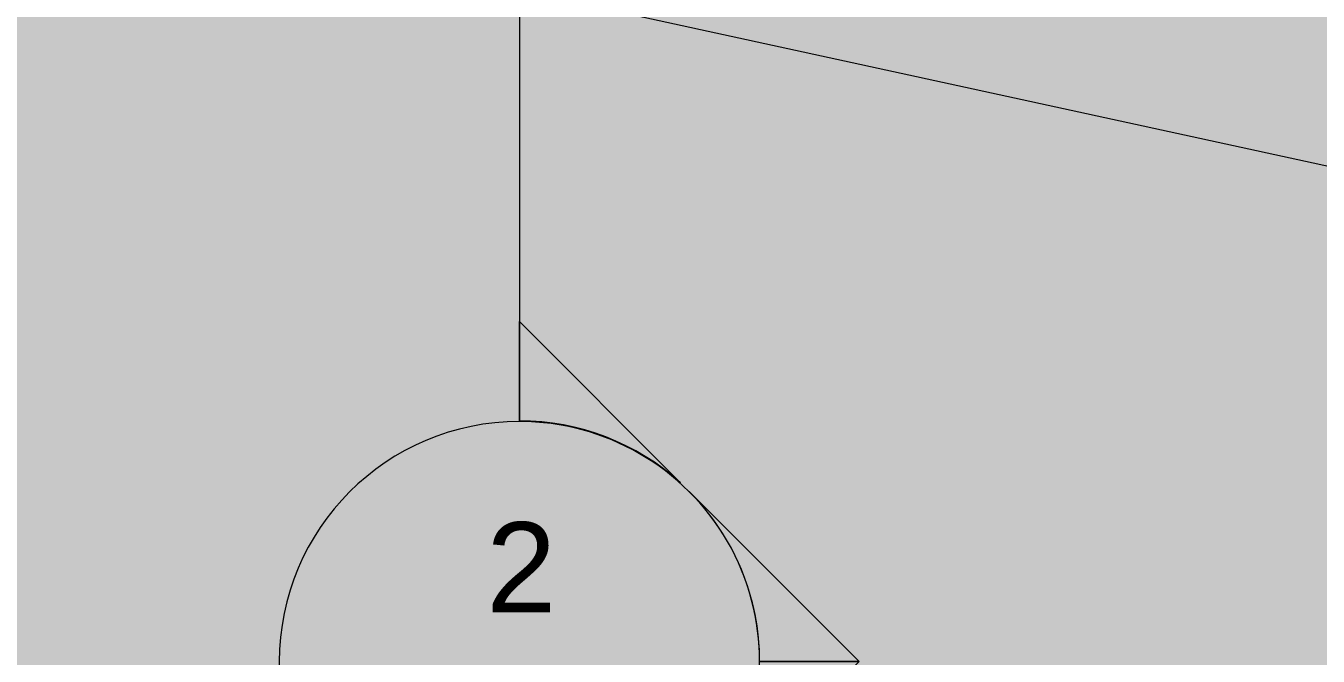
# Model space of a CAD drawing. Header units: inches. Extents: x 1750 to 8392, y -297 to 660.
# Drawn here: x 6777.4 to 6906.5, y -94.3 to -31.3 of the extents above; entities that cross this region are included whole.
import ezdxf

# ---------------------------------------------------------------- set-up
doc = ezdxf.new("R2010")
doc.units = ezdxf.units.IN
doc.header["$MEASUREMENT"] = 0
for name, color, linetype, lineweight in [('0-4', 50, 'Continuous', 5), ('C-TOPO', 7, 'Continuous', 9), ('G-ANNO-SYMB-2', 111, 'Continuous', 9), ('G-ANNO-TEXT', 231, 'Continuous', 9)]:
    doc.layers.add(name, color=color, linetype=linetype, lineweight=lineweight)
doc.styles.add('Arial', font='arial.ttf', dxfattribs={"height": 8.999999999999991})

# ---------------------------------------------------------------- blocks, each defined once
blk = doc.blocks.new('CTR  - Topography_rvt-2-BUILDING ELEVATION - NORTH')
at = {"layer": 'C-TOPO'}
h = blk.add_hatch(dxfattribs=at)
h.set_pattern_fill('FP_39', color=256, style=0, pattern_type=2)
h.set_pattern_definition([(0, (12, 0), (24, 24), [24, -24]), (0, (12, 9), (24, 24), [24, -24]), (0, (12, 18), (24, 24), [24, -24]), (90, (15, 21), (-24, 24), [24, -24]), (90, (24, 21), (-24, 24), [24, -24]), (90, (33, 21), (-24, 24), [24, -24])])
h.paths.add_polyline_path([(-12266.26998847313, -238.7668701536264), (-9756.496706436006, -238.7668701536264), (-9756.496706436006, -5.969290113891474), (-9850.926527178737, -12.8000754413498), (-9884.02873552891, -17.9999999999959), (-9993.081956436006, -25.01451638347441), (-10043.15265093938, -28.41241304285915), (-10085.62315978362, -27.08236057904105), (-10085.62346197062, -27.08235736156859), (-10090.51734691987, -26.92914081199364), (-10093.88613431506, -27.24639327817783), (-10098.3845804983, -27.24639327817783), (-10127.62411873542, -29.99999999999931), (-10150.80545643601, -29.97968548082144), (-10171.39324925796, -29.94968057997562), (-10408.30070267418, -27.42954323953233), (-10466.25245643601, -27.55700736697588), (-10486.9498320487, -27.59909520345661), (-10517.53678747533, -27.23650604497845), (-10524.9613414491, -27.23926980793646), (-10534.89299721585, -27.1215362624905), (-10585.34842131052, -27.5352488954154), (-10642.58937642446, -27.25994412709303), (-10678.14875627489, -26.98436988889534), (-10823.03549742958, -29.94557442945449), (-10860.56120643601, -30), (-12280.07270643601, -30), (-12280.07270643601, -238.7668701536264), (-12266.58939610937, -238.7668701536264)], flags=0)
blk = doc.blocks.new('Section - Section Head - Filled-22785-BUILDING ELEVATION - NORTH')
at = {"layer": 'G-ANNO-SYMB-2'}
h = blk.add_hatch(color=256, dxfattribs=at)
edge = h.paths.add_edge_path(flags=0)
edge.add_line((-10162.08494075273, -76.96844196854248), (-10178.18939610936, -60.86398661190534))
edge.add_line((-10178.18939610936, -60.86398661190534), (-10178.18939610936, -70.77387651789589))
edge.add_arc((-10178.18939610936, -94.80511210885965), 24.03123559096389, 47.921604975376795, 90.0000000000004, ccw=False)
h = blk.add_hatch(color=256, dxfattribs=at)
edge = h.paths.add_edge_path(flags=0)
edge.add_arc((-10178.18939610936, -94.80511210885977), 23.99999999999986, -3.979039320256561e-13, 44.99999999999818, ccw=False)
edge.add_line((-10154.18939610936, -94.8051121088599), (-10144.24827061241, -94.80511210885999))
edge.add_line((-10144.24827061241, -94.80511210885999), (-10161.21883336089, -77.83454936038272))
h = blk.add_hatch(color=256, dxfattribs=at)
edge = h.paths.add_edge_path(flags=0)
edge.add_line((-10161.21883336089, -111.7756748573369), (-10144.24827061241, -94.80511210885996))
edge.add_line((-10144.24827061241, -94.80511210885996), (-10154.18939610936, -94.80511210885987))
edge.add_arc((-10178.18939610936, -94.80511210885952), 24.00000000000148, 314.99999999999966, 359.99999999999915, ccw=False)
h = blk.add_hatch(color=256, dxfattribs=at)
edge = h.paths.add_edge_path(flags=0)
edge.add_arc((-10178.18939610936, -94.80511210885983), 24.03123559096356, 269.99999999999943, 312.0783950246222, ccw=False)
edge.add_line((-10178.18939610936, -118.8363476998234), (-10178.18939610936, -128.746237605814))
edge.add_line((-10178.18939610936, -128.746237605814), (-10162.08494075273, -112.6417822491771))
for p, q in [((-10178.18939610936, -70.77387651789589), (-10178.18939610936, -60.86398661190534)), ((-10178.18939610936, -60.86398661190534), (-10162.08494075273, -76.96844196854248)), ((-10161.21883336089, -77.83454936038272), (-10144.24827061241, -94.80511210885999)), ((-10144.24827061241, -94.80511210885996), (-10161.21883336089, -111.7756748573369)), ((-10154.18939610936, -94.80511210885987), (-10144.24827061241, -94.80511210885996)), ((-10144.24827061241, -94.80511210885999), (-10154.18939610936, -94.8051121088599)), ((-10162.08494075273, -112.6417822491771), (-10178.18939610936, -128.746237605814)), ((-10178.18939610936, -128.746237605814), (-10178.18939610936, -118.8363476998234))]:
    blk.add_line(p, q, dxfattribs=at)
for centre, radius, start, end in [((-10178.18939610936, -94.83634769982345), 23.99999999999994, 89.9999999999999, 269.9999999999995), ((-10178.18939610936, -94.80511210885965), 24.03123559096389, 47.92160497537643, 90), ((-10178.18939610936, -94.83634769982345), 23.99999999999991, 269.9999999999994, 89.9999999999998), ((-10178.18939610936, -94.80511210885977), 23.99999999999986, 359.9999999999993, 44.99999999999788), ((-10178.18939610936, -94.80511210885952), 24.00000000000148, 314.9999999999993, 359.9999999999988), ((-10178.18939610936, -94.80511210885983), 24.03123559096356, 269.9999999999991, 312.0783950246218)]:
    blk.add_arc(centre, radius, start, end, dxfattribs=at)

msp = doc.modelspace()

# ---------------------------------------------------------------- linework, layer by layer
at = {"layer": 'G-ANNO-SYMB-2'}
msp.add_line((6826.689225805514, 526.9530956233226), (6826.689225805514, -70.8051121088598), dxfattribs=at)
at = {"layer": 'G-ANNO-TEXT'}
msp.add_line((6796.856397360498, -21.2427553803627), (7131.736168976951, -94.12928249732103), dxfattribs=at)

# ---------------------------------------------------------------- block references
at = {"layer": '0-4'}
msp.add_blockref('CTR  - Topography_rvt-2-BUILDING ELEVATION - NORTH', (17004.87862191489, 0), dxfattribs=at)
at = {"layer": 'G-ANNO-SYMB-2'}
msp.add_blockref('Section - Section Head - Filled-22785-BUILDING ELEVATION - NORTH', (17004.87862191489, 0), dxfattribs=at)

# ---------------------------------------------------------------- texts
at = {"layer": 'G-ANNO-SYMB-2', "insert": (6823.368249329766, -80.89647564869186), "char_height": 8.999999999999991, "width": 8.483999999999991, "attachment_point": 1, "style": 'Arial'}
msp.add_mtext('2', dxfattribs=at)

doc.saveas('drawing.dxf')
